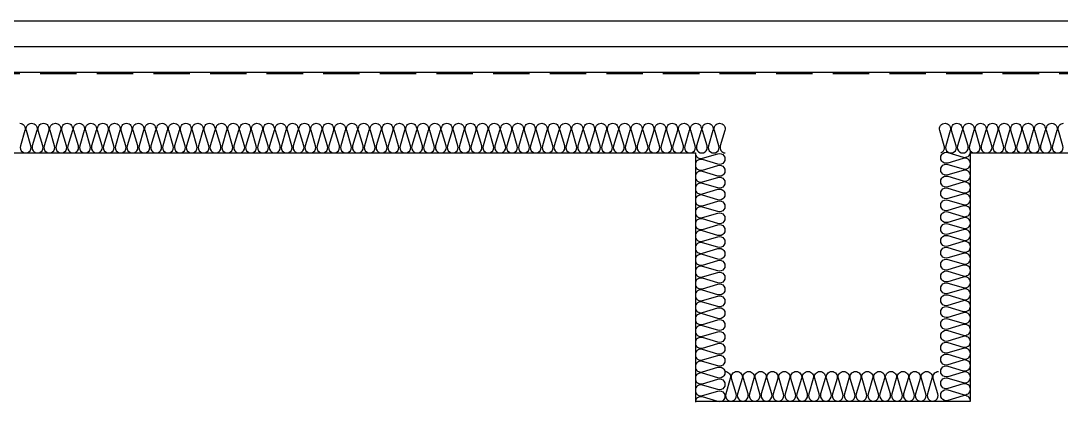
# Model space of a CAD drawing. Header units: millimetres. Extents: x 17311 to 801382, y -242618 to -104888.
# Drawn here: x 763349 to 767208, y -162744 to -161329 of the extents above; entities that cross this region are included whole.
import ezdxf

# ---------------------------------------------------------------- set-up
doc = ezdxf.new("R2010")
doc.units = ezdxf.units.MM
doc.header["$LTSCALE"] = 250
doc.linetypes.add('HID', pattern=[2.8, 1.8, -1])
for name, color, linetype in [('A-FIN', 6, 'Continuous'), ('A-FIN-8', 8, 'Continuous'), ('A-HAT-WIREMESH', 9, 'g_mesh'), ('A-WP', 1, 'HID'), ('ISL', 251, 'Continuous')]:
    doc.layers.add(name, color=color, linetype=linetype)
doc.styles.add('Gdim', font='')
doc.styles.get('Gdim').set_extended_font_data('Dotum')
doc.linetypes.add('g_mesh', pattern='A,10,-0.8,["X",Gdim,S=0.6,R=0,X=-0.15,Y=-0.3],-0.8', length=11.6)

msp = doc.modelspace()

# ---------------------------------------------------------------- linework, layer by layer
at = {"layer": 'A-FIN'}
msp.add_line((759668.7, -161329.5), (783751.7, -161329.5), dxfattribs=at)
at = {"layer": 'A-FIN-8'}
msp.add_line((784342.4, -161521.5), (759578.9, -161521.5), dxfattribs=at)
at = {"layer": 'A-HAT-WIREMESH', "ltscale": 0.6}
msp.add_line((784252.7, -161425.5), (759668.7, -161425.5), dxfattribs=at)
at = {"layer": 'A-WP', "ltscale": 0.3}
msp.add_line((784345.5, -161526.5), (759575.8, -161526.5), dxfattribs=at)
at = {"layer": 'ISL'}
msp.add_lwpolyline([(757760.7, -161619.5), (758650.7, -161619.5), (758650.7, -162739.5), (759670.7, -162739.5), (759670.7, -161819.5), (762250.7, -161819.5), (762250.7, -162739.5), (763270.7, -162739.5), (763270.7, -161819.5), (765850.7, -161819.5), (765850.7, -162739.5), (766870.7, -162739.5), (766870.7, -161819.5), (769450.7, -161819.5)], dxfattribs=at)
for points in [[(763344.7, -161709.5, -0.509267), (763364.1, -161736.1), (763347.3, -161792.8, 1.372593), (763386.1, -161792.8), (763369.3, -161736.1, -0.509267), (763388.7, -161709.5, -0.509267), (763408.1, -161736.1), (763391.3, -161792.8, 1.372593), (763430.1, -161792.8), (763413.3, -161736.1, -0.509267), (763432.7, -161709.5, -0.509267), (763452.1, -161736.1), (763435.3, -161792.8, 1.372593), (763474.1, -161792.8), (763457.3, -161736.1, -0.509267), (763476.7, -161709.5, -0.509267), (763496.1, -161736.1), (763479.3, -161792.8, 1.372593), (763518.1, -161792.8), (763501.3, -161736.1, -0.509267), (763520.7, -161709.5, -0.509267), (763540.1, -161736.1), (763523.3, -161792.8, 1.372593), (763562.1, -161792.8), (763545.3, -161736.1, -0.509267), (763564.7, -161709.5, -0.509267), (763584.1, -161736.1), (763567.3, -161792.8, 1.372593), (763606.1, -161792.8), (763589.3, -161736.1, -0.509267), (763608.7, -161709.5, -0.509267), (763628.1, -161736.1), (763611.3, -161792.8, 1.372593), (763650.1, -161792.8), (763633.3, -161736.1, -0.509267), (763652.7, -161709.5, -0.509267), (763672.1, -161736.1), (763655.3, -161792.8, 1.372593), (763694.1, -161792.8), (763677.3, -161736.1, -0.509267), (763696.7, -161709.5, -0.509267), (763716.1, -161736.1), (763699.3, -161792.8, 1.372593), (763738.1, -161792.8), (763721.3, -161736.1, -0.509267), (763740.7, -161709.5, -0.509267), (763760.1, -161736.1), (763743.3, -161792.8, 1.372593), (763782.1, -161792.8), (763765.3, -161736.1, -0.509267), (763784.7, -161709.5, -0.509267), (763804.1, -161736.1), (763787.3, -161792.8, 1.372593), (763826.1, -161792.8), (763809.3, -161736.1, -0.509267), (763828.7, -161709.5, -0.509267), (763848.1, -161736.1), (763831.3, -161792.8, 1.372593), (763870.1, -161792.8), (763853.3, -161736.1, -0.509267), (763872.7, -161709.5, -0.509267), (763892.1, -161736.1), (763875.3, -161792.8, 1.372593), (763914.1, -161792.8), (763897.3, -161736.1, -0.509267), (763916.7, -161709.5, -0.509267), (763936.1, -161736.1), (763919.3, -161792.8, 1.372593), (763958.1, -161792.8), (763941.3, -161736.1, -0.509267), (763960.7, -161709.5, -0.509267), (763980.1, -161736.1), (763963.3, -161792.8, 1.372593), (764002.1, -161792.8), (763985.3, -161736.1, -0.509267), (764004.7, -161709.5, -0.509267), (764024.1, -161736.1), (764007.3, -161792.8, 1.372593), (764046.1, -161792.8), (764029.3, -161736.1, -0.509267), (764048.7, -161709.5, -0.509267), (764068.1, -161736.1), (764051.3, -161792.8, 1.372593), (764090.1, -161792.8), (764073.3, -161736.1, -0.509267), (764092.7, -161709.5, -0.509267), (764112.1, -161736.1), (764095.3, -161792.8, 1.372593), (764134.1, -161792.8), (764117.3, -161736.1, -0.509267), (764136.7, -161709.5, -0.509267), (764156.1, -161736.1), (764139.3, -161792.8, 1.372593), (764178.1, -161792.8), (764161.3, -161736.1, -0.509267), (764180.7, -161709.5, -0.509267), (764200.1, -161736.1), (764183.3, -161792.8, 1.372593), (764222.1, -161792.8), (764205.3, -161736.1, -0.509267), (764224.7, -161709.5, -0.509267), (764244.1, -161736.1), (764227.3, -161792.8, 1.372593), (764266.1, -161792.8), (764249.3, -161736.1, -0.509267), (764268.7, -161709.5, -0.509267), (764288.1, -161736.1), (764271.3, -161792.8, 1.372593), (764310.1, -161792.8), (764293.3, -161736.1, -0.509267), (764312.7, -161709.5, -0.509267), (764332.1, -161736.1), (764315.3, -161792.8, 1.372593), (764354.1, -161792.8), (764337.3, -161736.1, -0.509267), (764356.7, -161709.5, -0.509267), (764376.1, -161736.1), (764359.3, -161792.8, 1.372593), (764398.1, -161792.8), (764381.3, -161736.1, -0.509267), (764400.7, -161709.5, -0.509267), (764420.1, -161736.1), (764403.3, -161792.8, 1.372593), (764442.1, -161792.8), (764425.3, -161736.1, -0.509267), (764444.7, -161709.5, -0.509267), (764464.1, -161736.1), (764447.3, -161792.8, 1.372593), (764486.1, -161792.8), (764469.3, -161736.1, -0.509267), (764488.7, -161709.5, -0.509267), (764508.1, -161736.1), (764491.3, -161792.8, 1.372593), (764530.1, -161792.8), (764513.3, -161736.1, -0.509267), (764532.7, -161709.5, -0.509267), (764552.1, -161736.1), (764535.3, -161792.8, 1.372593), (764574.1, -161792.8), (764557.3, -161736.1, -0.509267), (764576.7, -161709.5, -0.509267), (764596.1, -161736.1), (764579.3, -161792.8, 1.372593), (764618.1, -161792.8), (764601.3, -161736.1, -0.509267), (764620.7, -161709.5, -0.509267), (764640.1, -161736.1), (764623.3, -161792.8, 1.372593), (764662.1, -161792.8), (764645.3, -161736.1, -0.509267), (764664.7, -161709.5, -0.509267), (764684.1, -161736.1), (764667.3, -161792.8, 1.372593), (764706.1, -161792.8), (764689.3, -161736.1, -0.509267), (764708.7, -161709.5, -0.509267), (764728.1, -161736.1), (764711.3, -161792.8, 1.372593), (764750.1, -161792.8), (764733.3, -161736.1, -0.509267), (764752.7, -161709.5, -0.509267), (764772.1, -161736.1), (764755.3, -161792.8, 1.372593), (764794.1, -161792.8), (764777.3, -161736.1, -0.509267), (764796.7, -161709.5, -0.509267), (764816.1, -161736.1), (764799.3, -161792.8, 1.372593), (764838.1, -161792.8), (764821.3, -161736.1, -0.509267), (764840.7, -161709.5, -0.509267), (764860.1, -161736.1), (764843.3, -161792.8, 1.372593), (764882.1, -161792.8), (764865.3, -161736.1, -0.509267), (764884.7, -161709.5, -0.509267), (764904.1, -161736.1), (764887.3, -161792.8, 1.372593), (764926.1, -161792.8), (764909.3, -161736.1, -0.509267), (764928.7, -161709.5, -0.509267), (764948.1, -161736.1), (764931.3, -161792.8, 1.372593), (764970.1, -161792.8), (764953.3, -161736.1, -0.509267), (764972.7, -161709.5, -0.509267), (764992.1, -161736.1), (764975.3, -161792.8, 1.372593), (765014.1, -161792.8), (764997.3, -161736.1, -0.509267), (765016.7, -161709.5, -0.509267), (765036.1, -161736.1), (765019.3, -161792.8, 1.372593), (765058.1, -161792.8), (765041.3, -161736.1, -0.509267), (765060.7, -161709.5, -0.509267), (765080.1, -161736.1), (765063.3, -161792.8, 1.372593), (765102.1, -161792.8), (765085.3, -161736.1, -0.509267), (765104.7, -161709.5, -0.509267), (765124.1, -161736.1), (765107.3, -161792.8, 1.372593), (765146.1, -161792.8), (765129.3, -161736.1, -0.509267), (765148.7, -161709.5, -0.509267), (765168.1, -161736.1), (765151.3, -161792.8, 1.372593), (765190.1, -161792.8), (765173.3, -161736.1, -0.509267), (765192.7, -161709.5, -0.509267), (765212.1, -161736.1), (765195.3, -161792.8, 1.372593), (765234.1, -161792.8), (765217.3, -161736.1, -0.509267), (765236.7, -161709.5, -0.509267), (765256.1, -161736.1), (765239.3, -161792.8, 1.372593), (765278.1, -161792.8), (765261.3, -161736.1, -0.509267), (765280.7, -161709.5, -0.509267), (765300.1, -161736.1), (765283.3, -161792.8, 1.372593), (765322.1, -161792.8), (765305.3, -161736.1, -0.509267), (765324.7, -161709.5, -0.509267), (765344.1, -161736.1), (765327.3, -161792.8, 1.372593), (765366.1, -161792.8), (765349.3, -161736.1, -0.509267), (765368.7, -161709.5, -0.509267), (765388.1, -161736.1), (765371.3, -161792.8, 1.372593), (765410.1, -161792.8), (765393.3, -161736.1, -0.509267), (765412.7, -161709.5, -0.509267), (765432.1, -161736.1), (765415.3, -161792.8, 1.372593), (765454.1, -161792.8), (765437.3, -161736.1, -0.509267), (765456.7, -161709.5, -0.509267), (765476.1, -161736.1), (765459.3, -161792.8, 1.372593), (765498.1, -161792.8), (765481.3, -161736.1, -0.509267), (765500.7, -161709.5, -0.509267), (765520.1, -161736.1), (765503.3, -161792.8, 1.372593), (765542.1, -161792.8), (765525.3, -161736.1, -0.509267), (765544.7, -161709.5, -0.509267), (765564.1, -161736.1), (765547.3, -161792.8, 1.372593), (765586.1, -161792.8), (765569.3, -161736.1, -0.509267), (765588.7, -161709.5, -0.509267), (765608.1, -161736.1), (765591.3, -161792.8, 1.372593), (765630.1, -161792.8), (765613.3, -161736.1, -0.509267), (765632.7, -161709.5, -0.509267), (765652.1, -161736.1), (765635.3, -161792.8, 1.372593), (765674.1, -161792.8), (765657.3, -161736.1, -0.509267), (765676.7, -161709.5, -0.509267), (765696.1, -161736.1), (765679.3, -161792.8, 1.372593), (765718.1, -161792.8), (765701.3, -161736.1, -0.509267), (765720.7, -161709.5, -0.509267), (765740.1, -161736.1), (765723.3, -161792.8, 1.372593), (765762.1, -161792.8), (765745.3, -161736.1, -0.509267), (765764.7, -161709.5, -0.509267), (765784.1, -161736.1), (765767.3, -161792.8, 1.372593), (765806.1, -161792.8), (765789.3, -161736.1, -0.509267), (765808.7, -161709.5, -0.509267), (765828.1, -161736.1), (765811.3, -161792.8, 1.372593), (765850.1, -161792.8), (765833.3, -161736.1, -0.509267), (765852.7, -161709.5, -0.509267), (765872.1, -161736.1), (765855.3, -161792.8, 1.372593), (765894.1, -161792.8), (765877.3, -161736.1, -0.509267), (765896.7, -161709.5, -0.509267), (765916.1, -161736.1), (765899.3, -161792.8, 1.372593), (765938.1, -161792.8), (765921.3, -161736.1, -0.509267), (765940.7, -161709.5, -0.509267), (765960.1, -161736.1), (765943.3, -161792.8, 0.477853), (765960.7, -161819.4, 0.477853)], [(766760.7, -161818.6, 0.418396), (766774.1, -161792.8), (766757.3, -161736.1, -0.509267), (766776.7, -161709.5, -0.509267), (766796.1, -161736.1), (766779.3, -161792.8, 1.372593), (766818.1, -161792.8), (766801.3, -161736.1, -0.509267), (766820.7, -161709.5, -0.509267), (766840.1, -161736.1), (766823.3, -161792.8, 1.372593), (766862.1, -161792.8), (766845.3, -161736.1, -0.509267), (766864.7, -161709.5, -0.509267), (766884.1, -161736.1), (766867.3, -161792.8, 1.372593), (766906.1, -161792.8), (766889.3, -161736.1, -0.509267), (766908.7, -161709.5, -0.509267), (766928.1, -161736.1), (766911.3, -161792.8, 1.372593), (766950.1, -161792.8), (766933.3, -161736.1, -0.509267), (766952.7, -161709.5, -0.509267), (766972.1, -161736.1), (766955.3, -161792.8, 1.372593), (766994.1, -161792.8), (766977.3, -161736.1, -0.509267), (766996.7, -161709.5, -0.509267), (767016.1, -161736.1), (766999.3, -161792.8, 1.372593), (767038.1, -161792.8), (767021.3, -161736.1, -0.509267), (767040.7, -161709.5, -0.509267), (767060.1, -161736.1), (767043.3, -161792.8, 1.372593), (767082.1, -161792.8), (767065.3, -161736.1, -0.509267), (767084.7, -161709.5, -0.509267), (767104.1, -161736.1), (767087.3, -161792.8, 1.372593), (767126.1, -161792.8), (767109.3, -161736.1, -0.509267), (767128.7, -161709.5, -0.509267), (767148.1, -161736.1), (767131.3, -161792.8, 1.372593), (767170.1, -161792.8), (767153.3, -161736.1, -0.509267), (767172.7, -161709.5, -0.509267), (767192.1, -161736.1), (767175.3, -161792.8, 1.372593), (767214.1, -161792.8), (767197.3, -161736.1, -0.509267), (767216.7, -161709.5, -0.509267)], [(765850.7, -161819.5, 0.509267), (765877.3, -161838.9), (765934, -161822.1, -1.372593), (765934, -161860.9), (765877.3, -161844.1, 0.509267), (765850.7, -161863.5, 0.509267), (765877.3, -161882.9), (765934, -161866.1, -1.372593), (765934, -161904.9), (765877.3, -161888.1, 0.509267), (765850.7, -161907.5, 0.509267), (765877.3, -161926.9), (765934, -161910.1, -1.372593), (765934, -161948.9), (765877.3, -161932.1, 0.509267), (765850.7, -161951.5, 0.509267), (765877.3, -161970.9), (765934, -161954.1, -1.372593), (765934, -161992.9), (765877.3, -161976.1, 0.509267), (765850.7, -161995.5, 0.509267), (765877.3, -162014.9), (765934, -161998.1, -1.372593), (765934, -162036.9), (765877.3, -162020.1, 0.509267), (765850.7, -162039.5, 0.509267), (765877.3, -162058.9), (765934, -162042.1, -1.372593), (765934, -162080.9), (765877.3, -162064.1, 0.509267), (765850.7, -162083.5, 0.509267), (765877.3, -162102.9), (765934, -162086.1, -1.372593), (765934, -162124.9), (765877.3, -162108.1, 0.509267), (765850.7, -162127.5, 0.509267), (765877.3, -162146.9), (765934, -162130.1, -1.372593), (765934, -162168.9), (765877.3, -162152.1, 0.509267), (765850.7, -162171.5, 0.509267), (765877.3, -162190.9), (765934, -162174.1, -1.372593), (765934, -162212.9), (765877.3, -162196.1, 0.509267), (765850.7, -162215.5, 0.509267), (765877.3, -162234.9), (765934, -162218.1, -1.372593), (765934, -162256.9), (765877.3, -162240.1, 0.509267), (765850.7, -162259.5, 0.509267), (765877.3, -162278.9), (765934, -162262.1, -1.372593), (765934, -162300.9), (765877.3, -162284.1, 0.509267), (765850.7, -162303.5, 0.509267), (765877.3, -162322.9), (765934, -162306.1, -1.372593), (765934, -162344.9), (765877.3, -162328.1, 0.509267), (765850.7, -162347.5, 0.509267), (765877.3, -162366.9), (765934, -162350.1, -1.372593), (765934, -162388.9), (765877.3, -162372.1, 0.509267), (765850.7, -162391.5, 0.509267), (765877.3, -162410.9), (765934, -162394.1, -1.372593), (765934, -162432.9), (765877.3, -162416.1, 0.509267), (765850.7, -162435.5, 0.509267), (765877.3, -162454.9), (765934, -162438.1, -1.372593), (765934, -162476.9), (765877.3, -162460.1, 0.509267), (765850.7, -162479.5, 0.509267), (765877.3, -162498.9), (765934, -162482.1, -1.372593), (765934, -162520.9), (765877.3, -162504.1, 0.509267), (765850.7, -162523.5, 0.509267), (765877.3, -162542.9), (765934, -162526.1, -1.372593), (765934, -162564.9), (765877.3, -162548.1, 0.509267), (765850.7, -162567.5, 0.509267), (765877.3, -162586.9), (765934, -162570.1, -1.372593), (765934, -162608.9), (765877.3, -162592.1, 0.509267), (765850.7, -162611.5, 0.509267), (765877.3, -162630.9), (765934, -162614.1, -1.372593), (765934, -162652.9), (765877.3, -162636.1, 0.509267), (765850.7, -162655.5, 0.509267), (765877.3, -162674.9), (765934, -162658.1, -1.372593), (765934, -162696.9), (765877.3, -162680.1, 0.509267), (765850.7, -162699.5, 0.509267), (765877.3, -162718.9), (765934, -162702.1, -1.372593), (765934, -162740.9), (765877.3, -162724.1, 0.509267), (765850.7, -162743.5)], [(766870.7, -162739.5, 0.509267), (766844, -162720), (766787.3, -162736.9, -1.372593), (766787.3, -162698), (766844, -162714.9, 0.509267), (766870.7, -162695.5, 0.509267), (766844, -162676), (766787.3, -162692.9, -1.372593), (766787.3, -162654), (766844, -162670.9, 0.509267), (766870.7, -162651.5, 0.509267), (766844, -162632), (766787.3, -162648.9, -1.372593), (766787.3, -162610), (766844, -162626.9, 0.509267), (766870.7, -162607.5, 0.509267), (766844, -162588), (766787.3, -162604.9, -1.372593), (766787.3, -162566), (766844, -162582.9, 0.509267), (766870.7, -162563.5, 0.509267), (766844, -162544), (766787.3, -162560.9, -1.372593), (766787.3, -162522), (766844, -162538.9, 0.509267), (766870.7, -162519.5, 0.509267), (766844, -162500), (766787.3, -162516.9, -1.372593), (766787.3, -162478), (766844, -162494.9, 0.509267), (766870.7, -162475.5, 0.509267), (766844, -162456), (766787.3, -162472.9, -1.372593), (766787.3, -162434), (766844, -162450.9, 0.509267), (766870.7, -162431.5, 0.509267), (766844, -162412), (766787.3, -162428.9, -1.372593), (766787.3, -162390), (766844, -162406.9, 0.509267), (766870.7, -162387.5, 0.509267), (766844, -162368), (766787.3, -162384.9, -1.372593), (766787.3, -162346), (766844, -162362.9, 0.509267), (766870.7, -162343.5, 0.509267), (766844, -162324), (766787.3, -162340.9, -1.372593), (766787.3, -162302), (766844, -162318.9, 0.509267), (766870.7, -162299.5, 0.509267), (766844, -162280), (766787.3, -162296.9, -1.372593), (766787.3, -162258), (766844, -162274.9, 0.509267), (766870.7, -162255.5, 0.509267), (766844, -162236), (766787.3, -162252.9, -1.372593), (766787.3, -162214), (766844, -162230.9, 0.509267), (766870.7, -162211.5, 0.509267), (766844, -162192), (766787.3, -162208.9, -1.372593), (766787.3, -162170), (766844, -162186.9, 0.509267), (766870.7, -162167.5, 0.509267), (766844, -162148), (766787.3, -162164.9, -1.372593), (766787.3, -162126), (766844, -162142.9, 0.509267), (766870.7, -162123.5, 0.509267), (766844, -162104), (766787.3, -162120.9, -1.372593), (766787.3, -162082), (766844, -162098.9, 0.509267), (766870.7, -162079.5, 0.509267), (766844, -162060), (766787.3, -162076.9, -1.372593), (766787.3, -162038), (766844, -162054.9, 0.509267), (766870.7, -162035.5, 0.509267), (766844, -162016), (766787.3, -162032.9, -1.372593), (766787.3, -161994), (766844, -162010.9, 0.509267), (766870.7, -161991.5, 0.509267), (766844, -161972), (766787.3, -161988.9, -1.372593), (766787.3, -161950), (766844, -161966.9, 0.509267), (766870.7, -161947.5, 0.509267), (766844, -161928), (766787.3, -161944.9, -1.372593), (766787.3, -161906), (766844, -161922.9, 0.509267), (766870.7, -161903.5, 0.509267), (766844, -161884), (766787.3, -161900.9, -1.372593), (766787.3, -161862), (766844, -161878.9, 0.509267), (766870.7, -161859.5, 0.509267), (766844, -161840), (766787.3, -161856.9, -1.372593), (766787.3, -161818), (766844, -161834.9, 0.509267), (766870.7, -161815.5)], [(765960.7, -162629.5, -0.509267), (765980.1, -162656.1), (765963.3, -162712.8, 1.372593), (766002.1, -162712.8), (765985.3, -162656.1, -0.509267), (766004.7, -162629.5, -0.509267), (766024.1, -162656.1), (766007.3, -162712.8, 1.372593), (766046.1, -162712.8), (766029.3, -162656.1, -0.509267), (766048.7, -162629.5, -0.509267), (766068.1, -162656.1), (766051.3, -162712.8, 1.372593), (766090.1, -162712.8), (766073.3, -162656.1, -0.509267), (766092.7, -162629.5, -0.509267), (766112.1, -162656.1), (766095.3, -162712.8, 1.372593), (766134.1, -162712.8), (766117.3, -162656.1, -0.509267), (766136.7, -162629.5, -0.509267), (766156.1, -162656.1), (766139.3, -162712.8, 1.372593), (766178.1, -162712.8), (766161.3, -162656.1, -0.509267), (766180.7, -162629.5, -0.509267), (766200.1, -162656.1), (766183.3, -162712.8, 1.372593), (766222.1, -162712.8), (766205.3, -162656.1, -0.509267), (766224.7, -162629.5, -0.509267), (766244.1, -162656.1), (766227.3, -162712.8, 1.372593), (766266.1, -162712.8), (766249.3, -162656.1, -0.509267), (766268.7, -162629.5, -0.509267), (766288.1, -162656.1), (766271.3, -162712.8, 1.372593), (766310.1, -162712.8), (766293.3, -162656.1, -0.509267), (766312.7, -162629.5, -0.509267), (766332.1, -162656.1), (766315.3, -162712.8, 1.372593), (766354.1, -162712.8), (766337.3, -162656.1, -0.509267), (766356.7, -162629.5, -0.509267), (766376.1, -162656.1), (766359.3, -162712.8, 1.372593), (766398.1, -162712.8), (766381.3, -162656.1, -0.509267), (766400.7, -162629.5, -0.509267), (766420.1, -162656.1), (766403.3, -162712.8, 1.372593), (766442.1, -162712.8), (766425.3, -162656.1, -0.509267), (766444.7, -162629.5, -0.509267), (766464.1, -162656.1), (766447.3, -162712.8, 1.372593), (766486.1, -162712.8), (766469.3, -162656.1, -0.509267), (766488.7, -162629.5, -0.509267), (766508.1, -162656.1), (766491.3, -162712.8, 1.372593), (766530.1, -162712.8), (766513.3, -162656.1, -0.509267), (766532.7, -162629.5, -0.509267), (766552.1, -162656.1), (766535.3, -162712.8, 1.372593), (766574.1, -162712.8), (766557.3, -162656.1, -0.509267), (766576.7, -162629.5, -0.509267), (766596.1, -162656.1), (766579.3, -162712.8, 1.372593), (766618.1, -162712.8), (766601.3, -162656.1, -0.509267), (766620.7, -162629.5, -0.509267), (766640.1, -162656.1), (766623.3, -162712.8, 1.372593), (766662.1, -162712.8), (766645.3, -162656.1, -0.509267), (766664.7, -162629.5, -0.509267), (766684.1, -162656.1), (766667.3, -162712.8, 1.372593), (766706.1, -162712.8), (766689.3, -162656.1, -0.509267), (766708.7, -162629.5, -0.509267), (766728.1, -162656.1), (766711.3, -162712.8, 1.372593), (766750.1, -162712.8), (766733.3, -162656.1, -0.509267), (766752.7, -162629.5)]]:
    msp.add_lwpolyline(points, format="xyb", dxfattribs=at)

doc.saveas('drawing.dxf')
